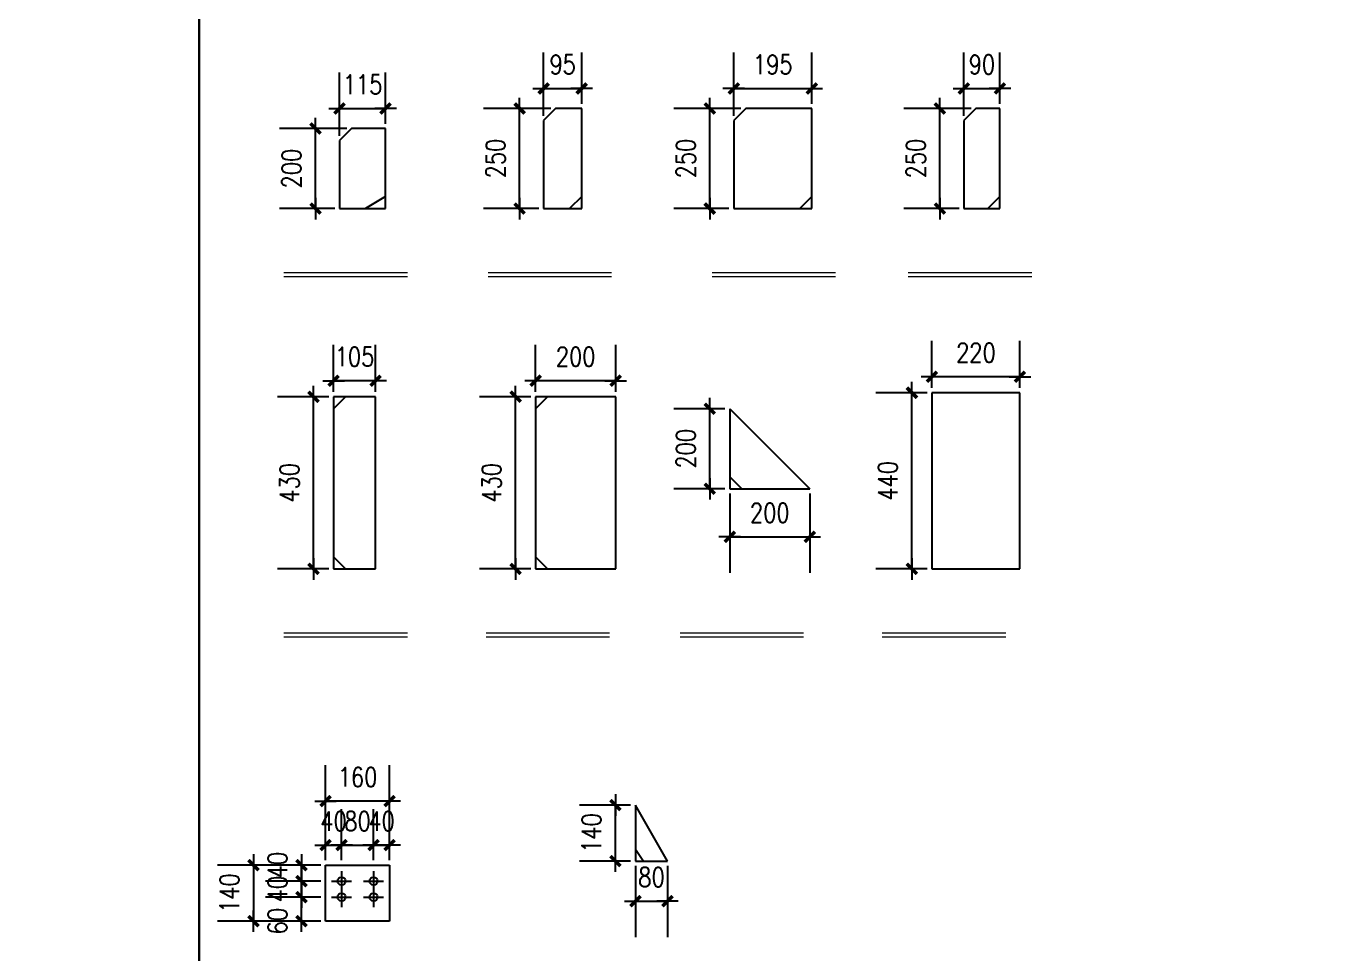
# Model space of a CAD drawing. Header units: millimetres. Extents: x 2287919 to 2522484, y -1845182 to -1736911.
# Drawn here: x 2394342 to 2397607, y -1804072 to -1801754 of the extents above; entities that cross this region are included whole.
import ezdxf

# ---------------------------------------------------------------- set-up
doc = ezdxf.new("R2010")
doc.units = ezdxf.units.MM
doc.header["$LTSCALE"] = 1000
doc.header["$PDMODE"] = 34
doc.styles.add('DIM_FONT', font='simplex.shx', dxfattribs={"width": 0.8, "bigfont": 'hztxt.shx'})
doc.dimstyles.new('WGH(1)', dxfattribs={"dimscale": 1.2, "dimtxt": 100, "dimasz": 0.5, "dimexe": 75, "dimexo": 75, "dimgap": 75, "dimtad": 1, "dimdec": 0, "dimzin": 0, "dimdsep": 46, "dimtxsty": 'DIM_FONT', "dimblk1": '_DIMX', "dimblk2": '_DIMX', "dimsah": 1, "dimcen": 0.09, "dimclrd": 3, "dimclre": 3, "dimclrt": 7, "dimadec": 0, "dimazin": 0, "dimtfac": 1, "dimtdec": 0, "dimtix": 1, "dimtmove": 2, "dimatfit": 3, "dimldrblk": '_DIMX', "dimfxl": 1, "dimtolj": 1, "dimtzin": 0, "dimarcsym": 0})

# ---------------------------------------------------------------- blocks, each defined once
blk = doc.blocks.new('_DIMX')
blk.add_line((-150, 0), (150, 0))
at = {"const_width": 50}
blk.add_lwpolyline([(-70, -70), (70, 70)], dxfattribs=at)
blk = doc.blocks.new('*D529')
at = {"color": 3, "lineweight": -2}
for p, q in [((2396128, -1801960), (2395960, -1801960)), ((2396050, -1802209.82), (2396050, -1801960.18)), ((2396098, -1802210), (2395960, -1802210))]:
    blk.add_line(p, q, dxfattribs=at)
at = {"layer": 'Defpoints', "color": 0}
for p in [(2396050, -1801960), (2396140, -1801960), (2396110, -1802210)]:
    blk.add_point(p, dxfattribs=at)
at = {"color": 3, "lineweight": -2, "xscale": 0.18, "yscale": 0.18, "zscale": 0.18}
for p, rotation in [((2396050, -1801960), 90), ((2396050, -1802210), 270)]:
    blk.add_blockref('_DIMX', p, dxfattribs=dict(at, rotation=rotation))
at = {"color": 7, "insert": (2395990, -1802085), "char_height": 48, "attachment_point": 5, "rotation": 90, "style": 'DIM_FONT'}
blk.add_mtext('\\A1;250', dxfattribs=at)
blk = doc.blocks.new('*D530')
at = {"color": 3, "lineweight": -2}
for p, q in [((2396110, -1801978), (2396110, -1801820)), ((2396305, -1801948), (2396305, -1801820)), ((2396110.18, -1801910), (2396304.82, -1801910))]:
    blk.add_line(p, q, dxfattribs=at)
at = {"layer": 'Defpoints', "color": 0}
for p in [(2396305, -1801910), (2396305, -1801960), (2396110, -1801990)]:
    blk.add_point(p, dxfattribs=at)
at = {"color": 3, "lineweight": -2, "xscale": 0.18, "yscale": 0.18, "zscale": 0.18, "rotation": 180}
blk.add_blockref('_DIMX', (2396110, -1801910), dxfattribs=at)
at = {"color": 3, "lineweight": -2, "xscale": 0.18, "yscale": 0.18, "zscale": 0.18}
blk.add_blockref('_DIMX', (2396305, -1801910), dxfattribs=at)
at = {"color": 7, "insert": (2396207.5, -1801850), "char_height": 48, "attachment_point": 5, "style": 'DIM_FONT'}
blk.add_mtext('\\A1;195', dxfattribs=at)
blk = doc.blocks.new('*D531')
at = {"color": 3, "lineweight": -2}
for p, q in [((2395653, -1801960), (2395485, -1801960)), ((2395575, -1802209.82), (2395575, -1801960.18)), ((2395623, -1802210), (2395485, -1802210))]:
    blk.add_line(p, q, dxfattribs=at)
at = {"layer": 'Defpoints', "color": 0}
for p in [(2395575, -1801960), (2395665, -1801960), (2395635, -1802210)]:
    blk.add_point(p, dxfattribs=at)
at = {"color": 3, "lineweight": -2, "xscale": 0.18, "yscale": 0.18, "zscale": 0.18}
for p, rotation in [((2395575, -1801960), 90), ((2395575, -1802210), 270)]:
    blk.add_blockref('_DIMX', p, dxfattribs=dict(at, rotation=rotation))
at = {"color": 7, "insert": (2395515, -1802085), "char_height": 48, "attachment_point": 5, "rotation": 90, "style": 'DIM_FONT'}
blk.add_mtext('\\A1;250', dxfattribs=at)
blk = doc.blocks.new('*D532')
at = {"color": 3, "lineweight": -2}
for p, q in [((2395635, -1801978), (2395635, -1801820)), ((2395730, -1801948), (2395730, -1801820)), ((2395634.82, -1801910), (2395634.64, -1801910)), ((2395635, -1801910), (2395730, -1801910)), ((2395730.18, -1801910), (2395730.36, -1801910))]:
    blk.add_line(p, q, dxfattribs=at)
at = {"layer": 'Defpoints', "color": 0}
for p in [(2395730, -1801910), (2395730, -1801960), (2395635, -1801990)]:
    blk.add_point(p, dxfattribs=at)
at = {"color": 3, "lineweight": -2, "xscale": 0.18, "yscale": 0.18, "zscale": 0.18}
blk.add_blockref('_DIMX', (2395635, -1801910), dxfattribs=at)
at = {"color": 3, "lineweight": -2, "xscale": 0.18, "yscale": 0.18, "zscale": 0.18, "rotation": 180}
blk.add_blockref('_DIMX', (2395730, -1801910), dxfattribs=at)
at = {"color": 7, "insert": (2395682.5, -1801850), "char_height": 48, "attachment_point": 5, "style": 'DIM_FONT'}
blk.add_mtext('\\A1;95', dxfattribs=at)
blk = doc.blocks.new('*D533')
at = {"color": 3, "lineweight": -2}
for p, q in [((2395143, -1802010), (2394975, -1802010)), ((2395065, -1802209.82), (2395065, -1802010.18)), ((2395113, -1802210), (2394975, -1802210))]:
    blk.add_line(p, q, dxfattribs=at)
at = {"layer": 'Defpoints', "color": 0}
for p in [(2395065, -1802010), (2395155, -1802010), (2395125, -1802210)]:
    blk.add_point(p, dxfattribs=at)
at = {"color": 3, "lineweight": -2, "xscale": 0.18, "yscale": 0.18, "zscale": 0.18}
for p, rotation in [((2395065, -1802010), 90), ((2395065, -1802210), 270)]:
    blk.add_blockref('_DIMX', p, dxfattribs=dict(at, rotation=rotation))
at = {"color": 7, "insert": (2395005, -1802110), "char_height": 48, "attachment_point": 5, "rotation": 90, "style": 'DIM_FONT'}
blk.add_mtext('\\A1;200', dxfattribs=at)
blk = doc.blocks.new('*D534')
at = {"color": 3, "lineweight": -2}
for p, q in [((2395125, -1802028), (2395125, -1801870)), ((2395240, -1801998), (2395240, -1801870)), ((2395124.82, -1801960), (2395124.64, -1801960)), ((2395125, -1801960), (2395240, -1801960)), ((2395240.18, -1801960), (2395240.36, -1801960))]:
    blk.add_line(p, q, dxfattribs=at)
at = {"layer": 'Defpoints', "color": 0}
for p in [(2395240, -1801960), (2395240, -1802010), (2395125, -1802040)]:
    blk.add_point(p, dxfattribs=at)
at = {"color": 3, "lineweight": -2, "xscale": 0.18, "yscale": 0.18, "zscale": 0.18}
blk.add_blockref('_DIMX', (2395125, -1801960), dxfattribs=at)
at = {"color": 3, "lineweight": -2, "xscale": 0.18, "yscale": 0.18, "zscale": 0.18, "rotation": 180}
blk.add_blockref('_DIMX', (2395240, -1801960), dxfattribs=at)
at = {"color": 7, "insert": (2395182.5, -1801900), "char_height": 48, "attachment_point": 5, "style": 'DIM_FONT'}
blk.add_mtext('\\A1;115', dxfattribs=at)
blk = doc.blocks.new('*D535')
at = {"color": 3, "lineweight": -2}
for p, q in [((2395098, -1802680), (2394970, -1802680)), ((2395060, -1803109.82), (2395060, -1802680.18)), ((2395098, -1803110), (2394970, -1803110))]:
    blk.add_line(p, q, dxfattribs=at)
at = {"layer": 'Defpoints', "color": 0}
for p in [(2395060, -1802680), (2395110, -1802680), (2395110, -1803110)]:
    blk.add_point(p, dxfattribs=at)
at = {"color": 3, "lineweight": -2, "xscale": 0.18, "yscale": 0.18, "zscale": 0.18}
for p, rotation in [((2395060, -1802680), 90), ((2395060, -1803110), 270)]:
    blk.add_blockref('_DIMX', p, dxfattribs=dict(at, rotation=rotation))
at = {"color": 7, "insert": (2395000, -1802895), "char_height": 48, "attachment_point": 5, "rotation": 90, "style": 'DIM_FONT'}
blk.add_mtext('\\A1;430', dxfattribs=at)
blk = doc.blocks.new('*D536')
at = {"color": 3, "lineweight": -2}
for p, q in [((2395110, -1802668), (2395110, -1802550)), ((2395215, -1802668), (2395215, -1802550)), ((2395109.82, -1802640), (2395109.64, -1802640)), ((2395215, -1802640), (2395110, -1802640)), ((2395215.18, -1802640), (2395215.36, -1802640))]:
    blk.add_line(p, q, dxfattribs=at)
at = {"layer": 'Defpoints', "color": 0}
for p in [(2395110, -1802640), (2395110, -1802680), (2395215, -1802680)]:
    blk.add_point(p, dxfattribs=at)
at = {"color": 3, "lineweight": -2, "xscale": 0.18, "yscale": 0.18, "zscale": 0.18}
blk.add_blockref('_DIMX', (2395110, -1802640), dxfattribs=at)
at = {"color": 3, "lineweight": -2, "xscale": 0.18, "yscale": 0.18, "zscale": 0.18, "rotation": 180}
blk.add_blockref('_DIMX', (2395215, -1802640), dxfattribs=at)
at = {"color": 7, "insert": (2395162.5, -1802580), "char_height": 48, "attachment_point": 5, "style": 'DIM_FONT'}
blk.add_mtext('\\A1;105', dxfattribs=at)
blk = doc.blocks.new('*D537')
at = {"color": 3, "lineweight": -2}
for p, q in [((2395603, -1802680), (2395475, -1802680)), ((2395565, -1803109.82), (2395565, -1802680.18)), ((2395603, -1803110), (2395475, -1803110))]:
    blk.add_line(p, q, dxfattribs=at)
at = {"layer": 'Defpoints', "color": 0}
for p in [(2395565, -1802680), (2395615, -1802680), (2395615, -1803110)]:
    blk.add_point(p, dxfattribs=at)
at = {"color": 3, "lineweight": -2, "xscale": 0.18, "yscale": 0.18, "zscale": 0.18}
for p, rotation in [((2395565, -1802680), 90), ((2395565, -1803110), 270)]:
    blk.add_blockref('_DIMX', p, dxfattribs=dict(at, rotation=rotation))
at = {"color": 7, "insert": (2395505, -1802895), "char_height": 48, "attachment_point": 5, "rotation": 90, "style": 'DIM_FONT'}
blk.add_mtext('\\A1;430', dxfattribs=at)
blk = doc.blocks.new('*D538')
at = {"color": 3, "lineweight": -2}
for p, q in [((2395615, -1802668), (2395615, -1802550)), ((2395815, -1802668), (2395815, -1802550)), ((2395814.82, -1802640), (2395615.18, -1802640))]:
    blk.add_line(p, q, dxfattribs=at)
at = {"layer": 'Defpoints', "color": 0}
for p in [(2395615, -1802640), (2395615, -1802680), (2395815, -1802680)]:
    blk.add_point(p, dxfattribs=at)
at = {"color": 3, "lineweight": -2, "xscale": 0.18, "yscale": 0.18, "zscale": 0.18, "rotation": 180}
blk.add_blockref('_DIMX', (2395615, -1802640), dxfattribs=at)
at = {"color": 3, "lineweight": -2, "xscale": 0.18, "yscale": 0.18, "zscale": 0.18}
blk.add_blockref('_DIMX', (2395815, -1802640), dxfattribs=at)
at = {"color": 7, "insert": (2395715, -1802580), "char_height": 48, "attachment_point": 5, "style": 'DIM_FONT'}
blk.add_mtext('\\A1;200', dxfattribs=at)
blk = doc.blocks.new('*D539')
at = {"color": 3, "lineweight": -2}
for p, q in [((2396088, -1802710), (2395960, -1802710)), ((2396050, -1802909.82), (2396050, -1802710.18)), ((2396088, -1802910), (2395960, -1802910))]:
    blk.add_line(p, q, dxfattribs=at)
at = {"layer": 'Defpoints', "color": 0}
for p in [(2396050, -1802710), (2396100, -1802710), (2396100, -1802910)]:
    blk.add_point(p, dxfattribs=at)
at = {"color": 3, "lineweight": -2, "xscale": 0.18, "yscale": 0.18, "zscale": 0.18}
for p, rotation in [((2396050, -1802710), 90), ((2396050, -1802910), 270)]:
    blk.add_blockref('_DIMX', p, dxfattribs=dict(at, rotation=rotation))
at = {"color": 7, "insert": (2395990, -1802810), "char_height": 48, "attachment_point": 5, "rotation": 90, "style": 'DIM_FONT'}
blk.add_mtext('\\A1;200', dxfattribs=at)
blk = doc.blocks.new('*D540')
at = {"color": 3, "lineweight": -2}
for p, q in [((2396100, -1802922), (2396100, -1803120)), ((2396300, -1802922), (2396300, -1803120)), ((2396100.18, -1803030), (2396299.82, -1803030))]:
    blk.add_line(p, q, dxfattribs=at)
at = {"layer": 'Defpoints', "color": 0}
for p in [(2396100, -1802910), (2396300, -1802910), (2396300, -1803030)]:
    blk.add_point(p, dxfattribs=at)
at = {"color": 3, "lineweight": -2, "xscale": 0.18, "yscale": 0.18, "zscale": 0.18, "rotation": 180}
blk.add_blockref('_DIMX', (2396100, -1803030), dxfattribs=at)
at = {"color": 3, "lineweight": -2, "xscale": 0.18, "yscale": 0.18, "zscale": 0.18}
blk.add_blockref('_DIMX', (2396300, -1803030), dxfattribs=at)
at = {"color": 7, "insert": (2396200, -1802970), "char_height": 48, "attachment_point": 5, "style": 'DIM_FONT'}
blk.add_mtext('\\A1;200', dxfattribs=at)
blk = doc.blocks.new('*D541')
at = {"color": 3, "lineweight": -2}
for p, q in [((2396593, -1802670), (2396465, -1802670)), ((2396555, -1803109.82), (2396555, -1802670.18)), ((2396593, -1803110), (2396465, -1803110))]:
    blk.add_line(p, q, dxfattribs=at)
at = {"layer": 'Defpoints', "color": 0}
for p in [(2396555, -1802670), (2396605, -1802670), (2396605, -1803110)]:
    blk.add_point(p, dxfattribs=at)
at = {"color": 3, "lineweight": -2, "xscale": 0.18, "yscale": 0.18, "zscale": 0.18}
for p, rotation in [((2396555, -1802670), 90), ((2396555, -1803110), 270)]:
    blk.add_blockref('_DIMX', p, dxfattribs=dict(at, rotation=rotation))
at = {"color": 7, "insert": (2396495, -1802890), "char_height": 48, "attachment_point": 5, "rotation": 90, "style": 'DIM_FONT'}
blk.add_mtext('\\A1;440', dxfattribs=at)
blk = doc.blocks.new('*D542')
at = {"color": 3, "lineweight": -2}
for p, q in [((2396605, -1802658), (2396605, -1802540)), ((2396825, -1802658), (2396825, -1802540)), ((2396824.82, -1802630), (2396605.18, -1802630))]:
    blk.add_line(p, q, dxfattribs=at)
at = {"layer": 'Defpoints', "color": 0}
for p in [(2396605, -1802630), (2396605, -1802670), (2396825, -1802670)]:
    blk.add_point(p, dxfattribs=at)
at = {"color": 3, "lineweight": -2, "xscale": 0.18, "yscale": 0.18, "zscale": 0.18, "rotation": 180}
blk.add_blockref('_DIMX', (2396605, -1802630), dxfattribs=at)
at = {"color": 3, "lineweight": -2, "xscale": 0.18, "yscale": 0.18, "zscale": 0.18}
blk.add_blockref('_DIMX', (2396825, -1802630), dxfattribs=at)
at = {"color": 7, "insert": (2396715, -1802570), "char_height": 48, "attachment_point": 5, "style": 'DIM_FONT'}
blk.add_mtext('\\A1;220', dxfattribs=at)
blk = doc.blocks.new('*D552')
at = {"color": 3, "lineweight": -2}
for p, q in [((2396703, -1801960), (2396535, -1801960)), ((2396625, -1802209.82), (2396625, -1801960.18)), ((2396673, -1802210), (2396535, -1802210))]:
    blk.add_line(p, q, dxfattribs=at)
at = {"layer": 'Defpoints', "color": 0}
for p in [(2396625, -1801960), (2396715, -1801960), (2396685, -1802210)]:
    blk.add_point(p, dxfattribs=at)
at = {"color": 3, "lineweight": -2, "xscale": 0.18, "yscale": 0.18, "zscale": 0.18}
for p, rotation in [((2396625, -1801960), 90), ((2396625, -1802210), 270)]:
    blk.add_blockref('_DIMX', p, dxfattribs=dict(at, rotation=rotation))
at = {"color": 7, "insert": (2396565, -1802085), "char_height": 48, "attachment_point": 5, "rotation": 90, "style": 'DIM_FONT'}
blk.add_mtext('\\A1;250', dxfattribs=at)
blk = doc.blocks.new('*D553')
at = {"color": 3, "lineweight": -2}
for p, q in [((2396685, -1801978), (2396685, -1801820)), ((2396775, -1801948), (2396775, -1801820)), ((2396684.82, -1801910), (2396684.64, -1801910)), ((2396685, -1801910), (2396775, -1801910)), ((2396775.18, -1801910), (2396775.36, -1801910))]:
    blk.add_line(p, q, dxfattribs=at)
at = {"layer": 'Defpoints', "color": 0}
for p in [(2396775, -1801910), (2396775, -1801960), (2396685, -1801990)]:
    blk.add_point(p, dxfattribs=at)
at = {"color": 3, "lineweight": -2, "xscale": 0.18, "yscale": 0.18, "zscale": 0.18}
blk.add_blockref('_DIMX', (2396685, -1801910), dxfattribs=at)
at = {"color": 3, "lineweight": -2, "xscale": 0.18, "yscale": 0.18, "zscale": 0.18, "rotation": 180}
blk.add_blockref('_DIMX', (2396775, -1801910), dxfattribs=at)
at = {"color": 7, "insert": (2396730, -1801850), "char_height": 48, "attachment_point": 5, "style": 'DIM_FONT'}
blk.add_mtext('\\A1;90', dxfattribs=at)
blk = doc.blocks.new('*D1793')
at = {"color": 3, "lineweight": -2}
for p, q in [((2395078, -1803930), (2394940, -1803930)), ((2395030, -1803929.82), (2395030, -1803929.64)), ((2395030, -1803990), (2395030, -1803930)), ((2395078, -1803990), (2394940, -1803990)), ((2395030, -1803990.18), (2395030, -1803990.36))]:
    blk.add_line(p, q, dxfattribs=at)
at = {"layer": 'Defpoints', "color": 0}
for p in [(2395030, -1803930), (2395090, -1803930), (2395090, -1803990)]:
    blk.add_point(p, dxfattribs=at)
at = {"color": 3, "lineweight": -2, "xscale": 0.18, "yscale": 0.18, "zscale": 0.18}
for p, rotation in [((2395030, -1803930), 270), ((2395030, -1803990), 90)]:
    blk.add_blockref('_DIMX', p, dxfattribs=dict(at, rotation=rotation))
at = {"color": 7, "insert": (2394970, -1803990), "char_height": 48, "attachment_point": 5, "rotation": 90, "style": 'DIM_FONT'}
blk.add_mtext('\\A1;60', dxfattribs=at)
blk = doc.blocks.new('*D1792')
at = {"color": 3, "lineweight": -2}
for p, q in [((2395078, -1803890), (2394940, -1803890)), ((2395030, -1803889.82), (2395030, -1803889.64)), ((2395030, -1803930), (2395030, -1803890)), ((2395078, -1803930), (2394940, -1803930)), ((2395030, -1803930.18), (2395030, -1803930.36))]:
    blk.add_line(p, q, dxfattribs=at)
at = {"layer": 'Defpoints', "color": 0}
for p in [(2395030, -1803890), (2395090, -1803890), (2395090, -1803930)]:
    blk.add_point(p, dxfattribs=at)
at = {"color": 3, "lineweight": -2, "xscale": 0.18, "yscale": 0.18, "zscale": 0.18}
for p, rotation in [((2395030, -1803890), 270), ((2395030, -1803930), 90)]:
    blk.add_blockref('_DIMX', p, dxfattribs=dict(at, rotation=rotation))
at = {"color": 7, "insert": (2394970, -1803910), "char_height": 48, "attachment_point": 5, "rotation": 90, "style": 'DIM_FONT'}
blk.add_mtext('\\A1;40', dxfattribs=at)
blk = doc.blocks.new('*D1794')
at = {"color": 3, "lineweight": -2}
for p, q in [((2395078, -1803850), (2394940, -1803850)), ((2395030, -1803849.82), (2395030, -1803849.64)), ((2395030, -1803890), (2395030, -1803850)), ((2395078, -1803890), (2394940, -1803890)), ((2395030, -1803890.18), (2395030, -1803890.36))]:
    blk.add_line(p, q, dxfattribs=at)
at = {"layer": 'Defpoints', "color": 0}
for p in [(2395030, -1803850), (2395090, -1803850), (2395090, -1803890)]:
    blk.add_point(p, dxfattribs=at)
at = {"color": 3, "lineweight": -2, "xscale": 0.18, "yscale": 0.18, "zscale": 0.18}
for p, rotation in [((2395030, -1803850), 270), ((2395030, -1803890), 90)]:
    blk.add_blockref('_DIMX', p, dxfattribs=dict(at, rotation=rotation))
at = {"color": 7, "insert": (2394970, -1803850), "char_height": 48, "attachment_point": 5, "rotation": 90, "style": 'DIM_FONT'}
blk.add_mtext('\\A1;40', dxfattribs=at)
blk = doc.blocks.new('*D1795')
at = {"color": 3, "lineweight": -2}
for p, q in [((2395090, -1803838), (2395090, -1803710)), ((2395130, -1803838), (2395130, -1803710)), ((2395089.82, -1803800), (2395089.64, -1803800)), ((2395090, -1803800), (2395130, -1803800)), ((2395130.18, -1803800), (2395130.36, -1803800))]:
    blk.add_line(p, q, dxfattribs=at)
at = {"layer": 'Defpoints', "color": 0}
for p in [(2395130, -1803800), (2395090, -1803850), (2395130, -1803850)]:
    blk.add_point(p, dxfattribs=at)
at = {"color": 3, "lineweight": -2, "xscale": 0.18, "yscale": 0.18, "zscale": 0.18}
blk.add_blockref('_DIMX', (2395090, -1803800), dxfattribs=at)
at = {"color": 3, "lineweight": -2, "xscale": 0.18, "yscale": 0.18, "zscale": 0.18, "rotation": 180}
blk.add_blockref('_DIMX', (2395130, -1803800), dxfattribs=at)
at = {"color": 7, "insert": (2395110, -1803740), "char_height": 48, "attachment_point": 5, "style": 'DIM_FONT'}
blk.add_mtext('\\A1;40', dxfattribs=at)
blk = doc.blocks.new('*D1796')
at = {"color": 3, "lineweight": -2}
for p, q in [((2395130, -1803838), (2395130, -1803710)), ((2395210, -1803838), (2395210, -1803710)), ((2395129.82, -1803800), (2395129.64, -1803800)), ((2395130, -1803800), (2395210, -1803800)), ((2395210.18, -1803800), (2395210.36, -1803800))]:
    blk.add_line(p, q, dxfattribs=at)
at = {"layer": 'Defpoints', "color": 0}
for p in [(2395210, -1803800), (2395130, -1803850), (2395210, -1803850)]:
    blk.add_point(p, dxfattribs=at)
at = {"color": 3, "lineweight": -2, "xscale": 0.18, "yscale": 0.18, "zscale": 0.18}
blk.add_blockref('_DIMX', (2395130, -1803800), dxfattribs=at)
at = {"color": 3, "lineweight": -2, "xscale": 0.18, "yscale": 0.18, "zscale": 0.18, "rotation": 180}
blk.add_blockref('_DIMX', (2395210, -1803800), dxfattribs=at)
at = {"color": 7, "insert": (2395170, -1803740), "char_height": 48, "attachment_point": 5, "style": 'DIM_FONT'}
blk.add_mtext('\\A1;80', dxfattribs=at)
blk = doc.blocks.new('*D1797')
at = {"color": 3, "lineweight": -2}
for p, q in [((2395210, -1803838), (2395210, -1803710)), ((2395250, -1803838), (2395250, -1803710)), ((2395209.82, -1803800), (2395209.64, -1803800)), ((2395210, -1803800), (2395250, -1803800)), ((2395250.18, -1803800), (2395250.36, -1803800))]:
    blk.add_line(p, q, dxfattribs=at)
at = {"layer": 'Defpoints', "color": 0}
for p in [(2395250, -1803800), (2395210, -1803850), (2395250, -1803850)]:
    blk.add_point(p, dxfattribs=at)
at = {"color": 3, "lineweight": -2, "xscale": 0.18, "yscale": 0.18, "zscale": 0.18}
blk.add_blockref('_DIMX', (2395210, -1803800), dxfattribs=at)
at = {"color": 3, "lineweight": -2, "xscale": 0.18, "yscale": 0.18, "zscale": 0.18, "rotation": 180}
blk.add_blockref('_DIMX', (2395250, -1803800), dxfattribs=at)
at = {"color": 7, "insert": (2395230, -1803740), "char_height": 48, "attachment_point": 5, "style": 'DIM_FONT'}
blk.add_mtext('\\A1;40', dxfattribs=at)
blk = doc.blocks.new('*D1798')
at = {"color": 3, "lineweight": -2}
for p, q in [((2395078, -1803850), (2394820, -1803850)), ((2394910, -1803849.82), (2394910, -1803849.64)), ((2394910, -1803850), (2394910, -1803990)), ((2395078, -1803990), (2394820, -1803990)), ((2394910, -1803990.18), (2394910, -1803990.36))]:
    blk.add_line(p, q, dxfattribs=at)
at = {"layer": 'Defpoints', "color": 0}
for p in [(2395090, -1803850), (2394910, -1803990), (2395090, -1803990)]:
    blk.add_point(p, dxfattribs=at)
at = {"color": 3, "lineweight": -2, "xscale": 0.18, "yscale": 0.18, "zscale": 0.18}
for p, rotation in [((2394910, -1803850), 270), ((2394910, -1803990), 90)]:
    blk.add_blockref('_DIMX', p, dxfattribs=dict(at, rotation=rotation))
at = {"color": 7, "insert": (2394850, -1803920), "char_height": 48, "attachment_point": 5, "rotation": 90, "style": 'DIM_FONT'}
blk.add_mtext('\\A1;140', dxfattribs=at)
blk = doc.blocks.new('*D1799')
at = {"color": 3, "lineweight": -2}
for p, q in [((2395090, -1803838), (2395090, -1803600)), ((2395250, -1803838), (2395250, -1803600)), ((2395089.82, -1803690), (2395089.64, -1803690)), ((2395250, -1803690), (2395090, -1803690)), ((2395250.18, -1803690), (2395250.36, -1803690))]:
    blk.add_line(p, q, dxfattribs=at)
at = {"layer": 'Defpoints', "color": 0}
for p in [(2395090, -1803690), (2395090, -1803850), (2395250, -1803850)]:
    blk.add_point(p, dxfattribs=at)
at = {"color": 3, "lineweight": -2, "xscale": 0.18, "yscale": 0.18, "zscale": 0.18}
blk.add_blockref('_DIMX', (2395090, -1803690), dxfattribs=at)
at = {"color": 3, "lineweight": -2, "xscale": 0.18, "yscale": 0.18, "zscale": 0.18, "rotation": 180}
blk.add_blockref('_DIMX', (2395250, -1803690), dxfattribs=at)
at = {"color": 7, "insert": (2395170, -1803630), "char_height": 48, "attachment_point": 5, "style": 'DIM_FONT'}
blk.add_mtext('\\A1;160', dxfattribs=at)
blk = doc.blocks.new('*D1800')
at = {"color": 3, "lineweight": -2}
for p, q in [((2395852.4, -1803700), (2395724.4, -1803700)), ((2395814.4, -1803699.8), (2395814.4, -1803699.6)), ((2395814.4, -1803840), (2395814.4, -1803700)), ((2395852.4, -1803840), (2395724.4, -1803840)), ((2395814.4, -1803840.2), (2395814.4, -1803840.4))]:
    blk.add_line(p, q, dxfattribs=at)
at = {"layer": 'Defpoints', "color": 0}
for p in [(2395814.4, -1803700), (2395864.4, -1803700), (2395864.4, -1803840)]:
    blk.add_point(p, dxfattribs=at)
at = {"color": 3, "lineweight": -2, "xscale": 0.18, "yscale": 0.18, "zscale": 0.18}
for p, rotation in [((2395814.4, -1803700), 270), ((2395814.4, -1803840), 90)]:
    blk.add_blockref('_DIMX', p, dxfattribs=dict(at, rotation=rotation))
at = {"color": 7, "insert": (2395754.4, -1803770), "char_height": 48, "attachment_point": 5, "rotation": 90, "style": 'DIM_FONT'}
blk.add_mtext('\\A1;140', dxfattribs=at)
blk = doc.blocks.new('*D1801')
at = {"color": 3, "lineweight": -2}
for p, q in [((2395864.4, -1803852), (2395864.4, -1804030)), ((2395944.4, -1803852), (2395944.4, -1804030)), ((2395864.2, -1803940), (2395864, -1803940)), ((2395864.4, -1803940), (2395944.4, -1803940)), ((2395944.6, -1803940), (2395944.8, -1803940))]:
    blk.add_line(p, q, dxfattribs=at)
at = {"layer": 'Defpoints', "color": 0}
for p in [(2395864.4, -1803840), (2395944.4, -1803840), (2395944.4, -1803940)]:
    blk.add_point(p, dxfattribs=at)
at = {"color": 3, "lineweight": -2, "xscale": 0.18, "yscale": 0.18, "zscale": 0.18}
blk.add_blockref('_DIMX', (2395864.4, -1803940), dxfattribs=at)
at = {"color": 3, "lineweight": -2, "xscale": 0.18, "yscale": 0.18, "zscale": 0.18, "rotation": 180}
blk.add_blockref('_DIMX', (2395944.4, -1803940), dxfattribs=at)
at = {"color": 7, "insert": (2395904.4, -1803880), "char_height": 48, "attachment_point": 5, "style": 'DIM_FONT'}
blk.add_mtext('\\A1;80', dxfattribs=at)

msp = doc.modelspace()

# ---------------------------------------------------------------- linework, layer by layer
for p, q in [((2395665, -1801960), (2395635, -1801990)), ((2395730, -1801960), (2395665, -1801960)), ((2395730, -1802210), (2395730, -1801960)), ((2396140, -1801960), (2396110, -1801990)), ((2396305, -1801960), (2396140, -1801960)), ((2396305, -1802210), (2396305, -1801960)), ((2396715, -1801960), (2396685, -1801990)), ((2396775, -1801960), (2396715, -1801960)), ((2396775, -1802210), (2396775, -1801960)), ((2395635, -1801990), (2395635, -1802210)), ((2396110, -1801990), (2396110, -1802210)), ((2396685, -1801990), (2396685, -1802210)), ((2395155, -1802010), (2395125, -1802040)), ((2395240, -1802010), (2395155, -1802010)), ((2395240, -1802210), (2395240, -1802010)), ((2395125, -1802040), (2395125, -1802210)), ((2395240, -1802180), (2395190, -1802210)), ((2395730, -1802180), (2395700, -1802210)), ((2396305, -1802180), (2396275, -1802210)), ((2396775, -1802180), (2396745, -1802210)), ((2395125, -1802210), (2395240, -1802210)), ((2395635, -1802210), (2395730, -1802210)), ((2396110, -1802210), (2396305, -1802210)), ((2396685, -1802210), (2396775, -1802210)), ((2395110, -1802680), (2395110, -1803110)), ((2395215, -1802680), (2395110, -1802680)), ((2395140, -1802680), (2395110, -1802710)), ((2395215, -1803110), (2395215, -1802680)), ((2395615, -1802680), (2395615, -1803110)), ((2395815, -1802680), (2395615, -1802680)), ((2395645, -1802680), (2395615, -1802710)), ((2395815, -1803110), (2395815, -1802680)), ((2396605, -1802670), (2396605, -1803110)), ((2396825, -1802670), (2396605, -1802670)), ((2396825, -1803110), (2396825, -1802670)), ((2396100, -1802710), (2396100, -1802910)), ((2396100, -1802710), (2396300, -1802910)), ((2396100, -1802880), (2396130, -1802910)), ((2396100, -1802910), (2396300, -1802910)), ((2395110, -1803080), (2395140, -1803110)), ((2395615, -1803080), (2395645, -1803110)), ((2395110, -1803110), (2395215, -1803110)), ((2395615, -1803110), (2395815, -1803110)), ((2396605, -1803110), (2396825, -1803110)), ((2395864.4, -1803700), (2395864.4, -1803840)), ((2395944.4, -1803840), (2395864.4, -1803700)), ((2395864.4, -1803810), (2395884.4, -1803840)), ((2395090, -1803850), (2395250, -1803850)), ((2395090, -1803990), (2395090, -1803850)), ((2395250, -1803850), (2395250, -1803990)), ((2395864.4, -1803840), (2395944.4, -1803840)), ((2395105, -1803890), (2395155, -1803890)), ((2395130, -1803865), (2395130, -1803915)), ((2395185, -1803890), (2395235, -1803890)), ((2395210, -1803865), (2395210, -1803915)), ((2395130, -1803905), (2395130, -1803955)), ((2395210, -1803905), (2395210, -1803955)), ((2395105, -1803930), (2395155, -1803930)), ((2395185, -1803930), (2395235, -1803930)), ((2395250, -1803990), (2395090, -1803990))]:
    msp.add_line(p, q)
at = {"lineweight": 15}
for p, q in [((2394986, -1802370), (2395294.5, -1802370)), ((2394986, -1802380), (2395294.5, -1802380)), ((2395496, -1802370), (2395804.5, -1802370)), ((2395496, -1802380), (2395804.5, -1802380)), ((2396056, -1802370), (2396364.5, -1802370)), ((2396056, -1802380), (2396364.5, -1802380)), ((2396546, -1802370), (2396854.5, -1802370)), ((2396546, -1802380), (2396854.5, -1802380)), ((2394986, -1803270), (2395294.5, -1803270)), ((2395491, -1803270), (2395799.5, -1803270)), ((2395976, -1803270), (2396284.5, -1803270)), ((2396481, -1803270), (2396789.5, -1803270)), ((2394986, -1803280), (2395294.5, -1803280)), ((2395491, -1803280), (2395799.5, -1803280)), ((2395976, -1803280), (2396284.5, -1803280)), ((2396481, -1803280), (2396789.5, -1803280))]:
    msp.add_line(p, q, dxfattribs=at)
for points in [[(2391278.3, -1799252), (2394773.9, -1799252), (2394773.9, -1845182.2), (2391278.3, -1845182.2)], [(2394773.9, -1800312), (2400713.9, -1800312), (2400713.9, -1804512), (2394773.9, -1804512)]]:
    msp.add_lwpolyline(points, close=True)
for centre in [(2395130, -1803890), (2395210, -1803890), (2395130, -1803930), (2395210, -1803930)]:
    msp.add_circle(centre, 10)

# ---------------------------------------------------------------- dimensions: what is measured, and where the dimension line sits
at = {"color": 1}
for base, p1, p2, picture, middle in [((2395730, -1801910), (2395635, -1801990), (2395730, -1801960), '*D532', (2395682.5, -1801850)), ((2396305, -1801910), (2396110, -1801990), (2396305, -1801960), '*D530', (2396207.5, -1801850)), ((2396775, -1801910), (2396685, -1801990), (2396775, -1801960), '*D553', (2396730, -1801850)), ((2395240, -1801960), (2395125, -1802040), (2395240, -1802010), '*D534', (2395182.5, -1801900)), ((2395130, -1803800), (2395090, -1803850), (2395130, -1803850), '*D1795', (2395110, -1803740)), ((2395210, -1803800), (2395130, -1803850), (2395210, -1803850), '*D1796', (2395170, -1803740)), ((2395250, -1803800), (2395210, -1803850), (2395250, -1803850), '*D1797', (2395230, -1803740))]:
    dim = msp.add_linear_dim(base=base, p1=p1, p2=p2, dimstyle='WGH(1)', override={"dimtxt": 40, "dimasz": 0.15, "dimexo": 10, "dimgap": 30}, dxfattribs=at)
    dim.commit()
    dim.dimension.update_dxf_attribs({"geometry": picture, "text_midpoint": middle})
for base, p1, p2, picture, middle in [((2395575, -1801960), (2395635, -1802210), (2395665, -1801960), '*D531', (2395515, -1802085)), ((2396050, -1801960), (2396110, -1802210), (2396140, -1801960), '*D529', (2395990, -1802085)), ((2396625, -1801960), (2396685, -1802210), (2396715, -1801960), '*D552', (2396565, -1802085)), ((2395065, -1802010), (2395125, -1802210), (2395155, -1802010), '*D533', (2395005, -1802110)), ((2395030, -1803890), (2395090, -1803930), (2395090, -1803890), '*D1792', (2394970, -1803910))]:
    dim = msp.add_linear_dim(base=base, p1=p1, p2=p2, angle=90, dimstyle='WGH(1)', override={"dimtxt": 40, "dimasz": 0.15, "dimexo": 10, "dimgap": 30}, dxfattribs=at)
    dim.commit()
    dim.dimension.update_dxf_attribs({"geometry": picture, "text_midpoint": middle})
for p1, p2, distance, picture, middle in [((2395215, -1802680), (2395110, -1802680), -40, '*D536', (2395162.5, -1802580)), ((2395815, -1802680), (2395615, -1802680), -40, '*D538', (2395715, -1802580)), ((2396825, -1802670), (2396605, -1802670), -40, '*D542', (2396715, -1802570)), ((2396605, -1803110), (2396605, -1802670), 50, '*D541', (2396495, -1802890)), ((2395110, -1803110), (2395110, -1802680), 50, '*D535', (2395000, -1802895)), ((2395615, -1803110), (2395615, -1802680), 50, '*D537', (2395505, -1802895)), ((2396100, -1802910), (2396100, -1802710), 50, '*D539', (2395990, -1802810)), ((2396100, -1802910), (2396300, -1802910), -120, '*D540', (2396200, -1802970)), ((2395250, -1803850), (2395090, -1803850), -160, '*D1799', (2395170, -1803630)), ((2395864.4, -1803840), (2395864.4, -1803700), 50, '*D1800', (2395754.4, -1803770)), ((2395090, -1803850), (2395090, -1803990), -180, '*D1798', (2394850, -1803920)), ((2395864.4, -1803840), (2395944.4, -1803840), -100, '*D1801', (2395904.4, -1803880))]:
    dim = msp.add_aligned_dim(p1=p1, p2=p2, distance=distance, dimstyle='WGH(1)', override={"dimtxt": 40, "dimasz": 0.15, "dimexo": 10, "dimgap": 30}, dxfattribs=at)
    dim.commit()
    dim.dimension.update_dxf_attribs({"geometry": picture, "text_midpoint": middle})
for base, p1, p2, picture, middle in [((2395030, -1803850), (2395090, -1803890), (2395090, -1803850), '*D1794', (2394970, -1803850)), ((2395030, -1803930), (2395090, -1803990), (2395090, -1803930), '*D1793', (2394970, -1803990))]:
    dim = msp.add_linear_dim(base=base, p1=p1, p2=p2, angle=90, dimstyle='WGH(1)', override={"dimtxt": 40, "dimasz": 0.15, "dimexo": 10, "dimgap": 30}, dxfattribs=at)
    dim.commit()
    dim.dimension.update_dxf_attribs({"geometry": picture, "text_midpoint": middle, "dimtype": 160})

doc.saveas('drawing.dxf')
